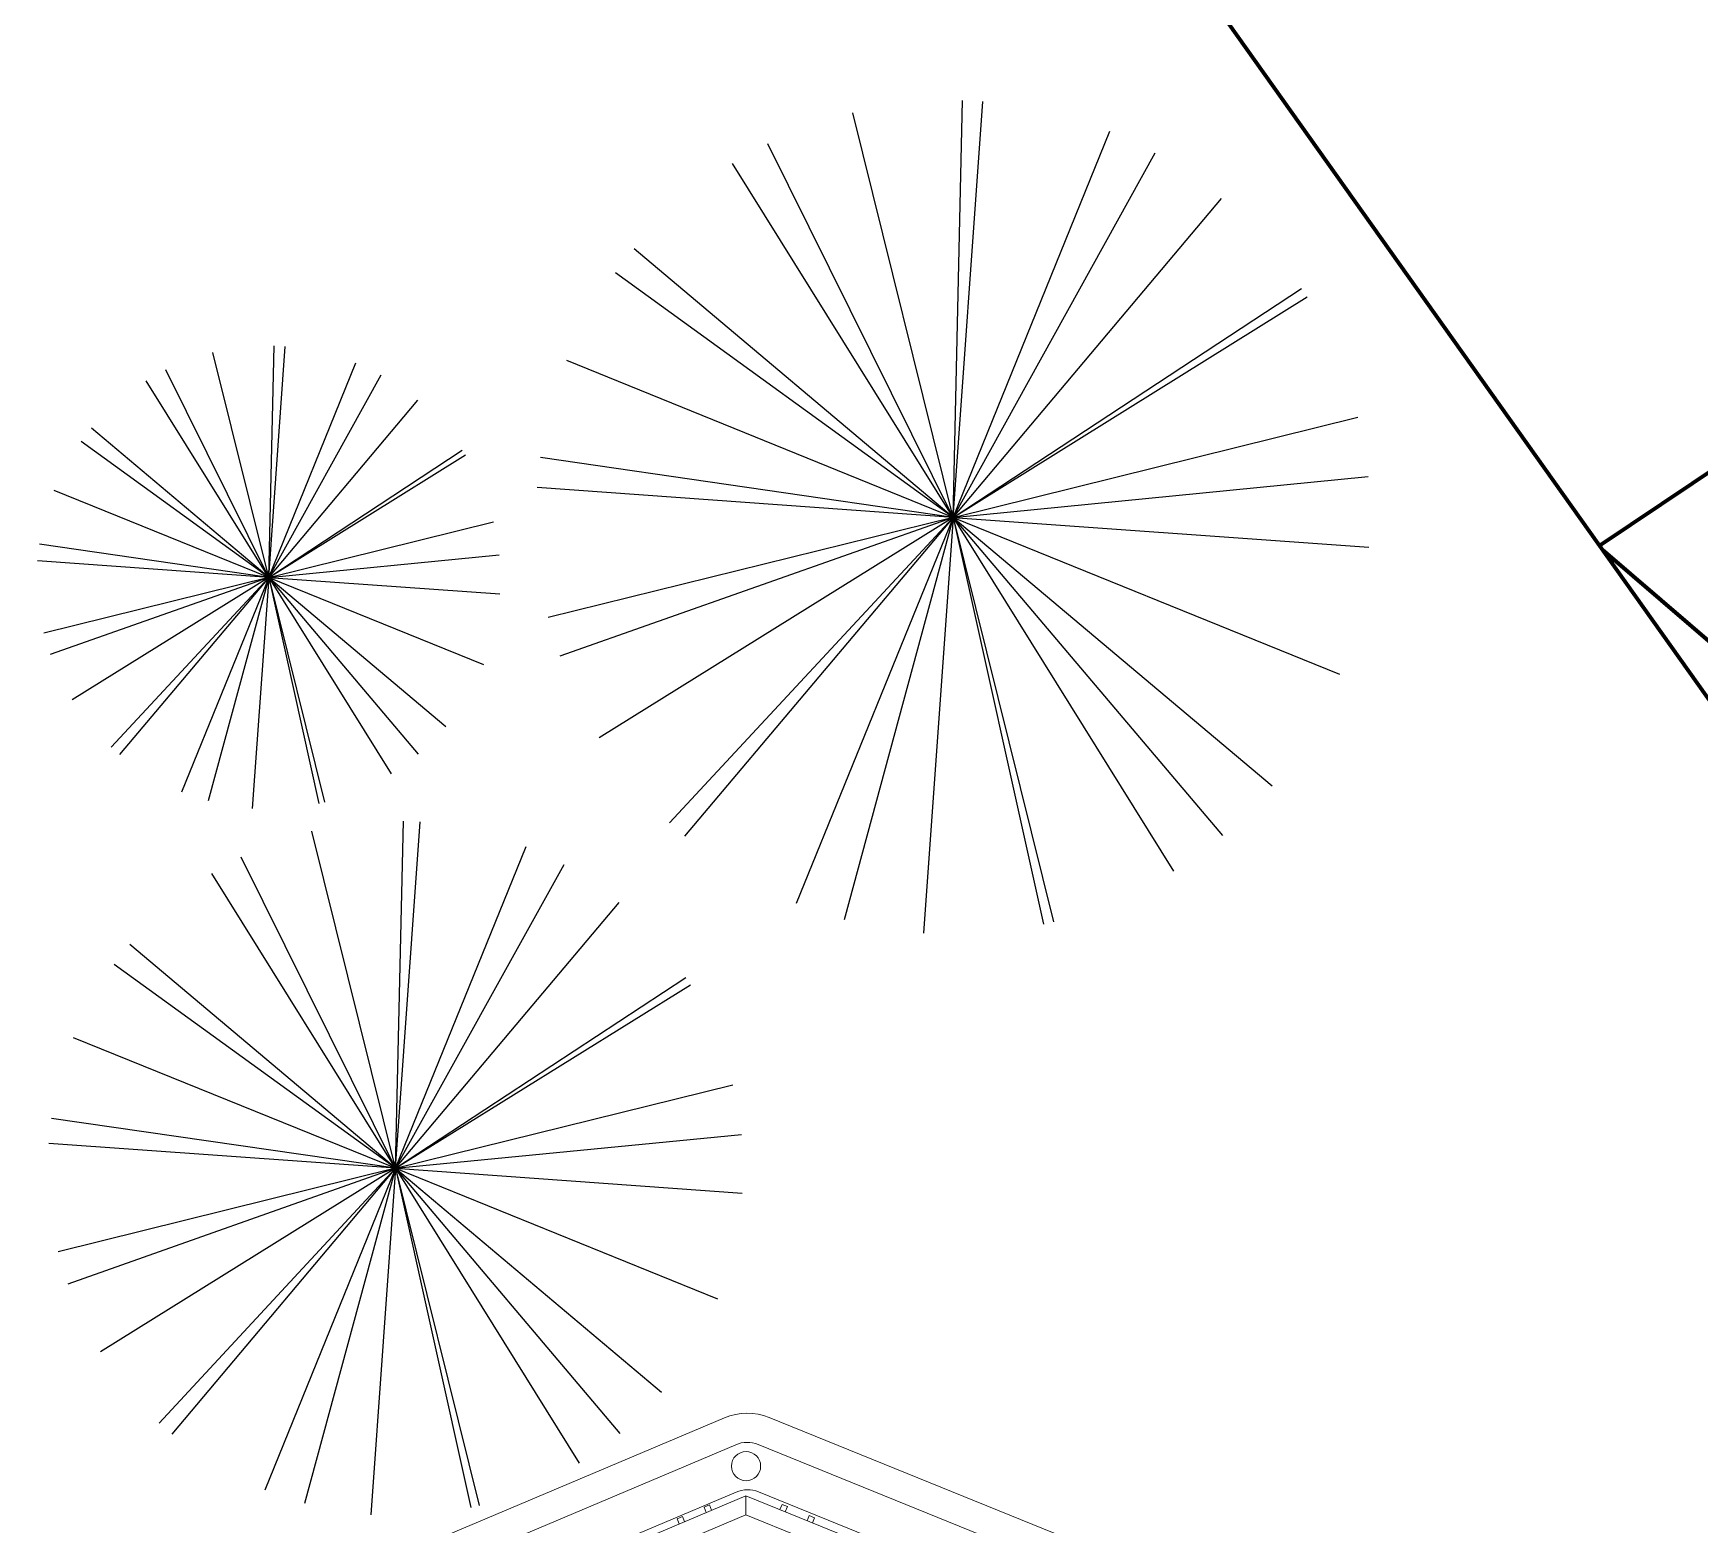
# Model space of a CAD drawing. Header units: millimetres. Extents: x 111 to 1506, y 14 to 566.
# Drawn here: x 276.737 to 279.593, y 99.479 to 102.036 of the extents above; entities that cross this region are included whole.
import ezdxf

# ---------------------------------------------------------------- set-up
doc = ezdxf.new("R2010")
doc.units = ezdxf.units.MM
doc.layers.add('fer', color=8, linetype='Continuous')
doc.layers.add('PLUMA 0.05', color=240, linetype='Continuous', lineweight=5)

# ---------------------------------------------------------------- blocks, each defined once
blk = doc.blocks.new('ala')
at = {"layer": 'PLUMA 0.05', "color": 25}
for p, q in [((1561.0075, 60.9364), (1561.0075, 59.8792)), ((1561.0825, 60.9053), (1561.0825, 59.9103)), ((1561.0969, 59.8925), (1561.0969, 60.4078)), ((1561.127, 59.9049), (1561.127, 60.4078)), ((1561.0969, 60.0161), (1561.0873, 60.0161)), ((1561.0873, 60.0161), (1561.0873, 60.0061)), ((1561.0873, 60.0061), (1561.0969, 60.0061)), ((1561.0969, 59.9658), (1561.0873, 59.9658)), ((1561.0873, 59.9658), (1561.0873, 59.9558)), ((1561.0873, 59.9558), (1561.0969, 59.9558)), ((1561.127, 59.9049), (1561.0969, 59.8925)), ((1561.0969, 59.8925), (1561.4613, 59.5281)), ((1561.127, 59.9049), (1561.4825, 59.5493)), ((1561.8822, 59.09), (1561.0972, 59.8749)), ((1561.8511, 59.015), (1561.0222, 59.8439)), ((1561.1349, 59.8409), (1561.1417, 59.8477)), ((1561.142, 59.8338), (1561.1349, 59.8409)), ((1561.1488, 59.8406), (1561.142, 59.8338)), ((1561.1705, 59.8053), (1561.1773, 59.8121)), ((1561.1775, 59.7983), (1561.1705, 59.8053)), ((1561.1844, 59.8051), (1561.1775, 59.7983))]:
    blk.add_line(p, q, dxfattribs=at)
blk.add_lwpolyline([(1563.8725, 60.9364), (1563.8725, 59.8792, -0.198912), (1563.8432, 59.8085), (1563.0143, 58.9796, -0.198912), (1562.9436, 58.9503), (1561.8865, 58.9503, -0.198912), (1561.8157, 58.9796), (1560.9868, 59.8085, -0.198912), (1560.9575, 59.8792), (1560.9575, 60.9364, -0.198912), (1560.9868, 61.0071), (1561.8157, 61.836, -0.198912), (1561.8865, 61.8653), (1562.9436, 61.8653, -0.198912), (1563.0143, 61.836), (1563.8432, 61.0071, -0.198912)], format="xyb", close=True, dxfattribs=at)
blk.add_circle((1561.0496, 59.874), 0.025, dxfattribs=at)
for centre in [(1561.1325, 59.9103), (1561.0575, 59.8792)]:
    blk.add_arc(centre, 0.05, 180, 225, dxfattribs=at)

msp = doc.modelspace()

# ---------------------------------------------------------------- hatches: boundary and pattern name
at = {"lineweight": 100, "ltscale": 1000}
h = msp.add_hatch(dxfattribs=at)
h.set_pattern_fill('AR-HBONE', color=256, scale=0.046, angle=-22.08523, style=0)
h.set_pattern_definition([(22.914772, (797.12783, 1599.99595), (0.097837146, 0.241122153), [0.552, -0.184]), (112.914772, (797.29731, 1600.0676), (0.097837146, 0.241122153), [0.552, -0.184])])
edge = h.paths.add_edge_path()
edge.add_line((295.08201, 132.30753), (297.74963, 131.63818))
edge.add_line((297.74963, 131.63818), (297.54448, 130.9164))
edge.add_line((297.54448, 130.9164), (248.83294, 99.17733))
edge.add_line((248.83294, 99.17733), (247.06971, 88.40748))
edge.add_line((247.06971, 88.40748), (245.10407, 88.77997))
edge.add_line((245.10407, 88.77997), (247.00179, 100.37129))
edge.add_line((247.00179, 100.37129), (294.89948, 131.58008))
edge.add_line((294.89948, 131.58008), (295.07765, 132.30862))
edge.add_line((295.07765, 132.30862), (297.72701, 131.64385))
h = msp.add_hatch(dxfattribs=at)
h.set_pattern_fill('AR-CONC', color=256, scale=0.43, angle=-112.08523, style=0)
h.set_pattern_definition([(297.91477, (797.1278, 1599.996), (-1.4096564, -2.7564624), [0.3225, -3.5475]), (242.91477, (797.1278, 1599.996), (3.2214265, -0.6632436), [0.258, -2.838]), (348.36622, (797.0104, 1599.7662), (1.81177, -3.419706), [0.274083, -3.014911]), (294.09897, (797.9247, 1599.6726), (-2.384959, -3.984811), [0.48375, -5.32125]), (344.5504, (797.726, 1599.3405), (2.370263, -5.299045), [0.411124, -4.522369]), (239.09894, (797.9247, 1599.6726), (2.370263, -5.299045), [0.387, -4.257]), (268.91477, (797.5638, 1599.355), (-2.5692728, -1.7274413), [0.3225, -3.5475]), (213.91477, (797.5638, 1599.355), (2.495976, -2.1418645), [0.258, -2.838]), (319.36622, (797.3497, 1599.211), (-0.0732965, -3.869306), [0.274083, -3.014911]), (285.41477, (797.1278, 1599.996), (1.306753, -0.5866527), [0, -2.8036, 0, -2.881, 0, -2.84875]), (255.41477, (797.1278, 1599.996), (1.1462153, -1.685858), [0, -1.6426, 0, -2.7391, 0, -1.08575]), (215.41477, (797.4884, 1600.8845), (-0.9529202, -2.0905449), [0, -1.075, 0, -3.354, 0, -4.4505]), (205.41477, (797.65, 1601.283), (-0.5439914, -2.485543), [0, -1.3975, 0, -2.2274, 0, -3.1605])])
h.paths.add_polyline_path([(282.96656, 99.61994), (277.30419, 82.67801), (247.06971, 88.40748), (248.83294, 99.17733), (266.09547, 110.42511), (278.94457, 105.28216)])
h.paths.add_polyline_path([(249.37273, 90.63883), (276.04977, 85.5868), (280.7476, 99.29017), (277.65706, 103.64108), (266.27205, 108.15307), (250.61638, 97.6919)], flags=16)

# ---------------------------------------------------------------- linework, layer by layer
for points in [[(276.58915, 104.0643), (277.65706, 103.64108), (280.7476, 99.29017), (278.4237, 92.33701), (275.98639, 85.89209)], [(276.58915, 104.0643), (277.65706, 103.64108), (280.7476, 99.29017)]]:
    msp.add_lwpolyline(points, dxfattribs=at)
at = {"layer": 'fer', "color": 97}
for p, q in [((278.31344, 101.20597), (278.32985, 101.92034)), ((278.31344, 101.20597), (278.32985, 101.92034)), ((278.31344, 101.20597), (278.36435, 101.91871)), ((278.31344, 101.20597), (278.36435, 101.91871)), ((278.31344, 101.20597), (278.1416, 101.89956)), ((278.31344, 101.20597), (278.1416, 101.89956)), ((278.31344, 101.20597), (278.5821, 101.8681)), ((278.31344, 101.20597), (278.5821, 101.8681)), ((278.31344, 101.20597), (277.99599, 101.84614)), ((278.31344, 101.20597), (277.99599, 101.84614)), ((278.31344, 101.20597), (278.65995, 101.83089)), ((278.31344, 101.20597), (278.65995, 101.83089)), ((278.31344, 101.20597), (277.93568, 101.81251)), ((278.31344, 101.20597), (277.93568, 101.81251)), ((278.31344, 101.20597), (278.77356, 101.75267)), ((278.31344, 101.20597), (278.77356, 101.75267)), ((278.31344, 101.20597), (277.76674, 101.66609)), ((278.31344, 101.20597), (277.76674, 101.66609)), ((278.31344, 101.20597), (277.73485, 101.62528)), ((278.31344, 101.20597), (277.73485, 101.62528)), ((278.31344, 101.20597), (278.91068, 101.59827)), ((278.31344, 101.20597), (278.91068, 101.59827)), ((278.31344, 101.20597), (278.91998, 101.58373)), ((278.31344, 101.20597), (278.91998, 101.58373)), ((277.14067, 101.10303), (277.04521, 101.48836)), ((277.14067, 101.10303), (277.04521, 101.48836)), ((277.14067, 101.10303), (277.14979, 101.4999)), ((277.14067, 101.10303), (277.14979, 101.4999)), ((277.14067, 101.10303), (277.16895, 101.499)), ((277.14067, 101.10303), (277.16895, 101.499)), ((277.14067, 101.10303), (276.96431, 101.45868)), ((277.14067, 101.10303), (276.96431, 101.45868)), ((277.14067, 101.10303), (277.28993, 101.47088)), ((277.14067, 101.10303), (277.28993, 101.47088)), ((278.31344, 101.20597), (277.65131, 101.47463)), ((278.31344, 101.20597), (277.65131, 101.47463)), ((277.14067, 101.10303), (276.93081, 101.44)), ((277.14067, 101.10303), (276.93081, 101.44)), ((277.14067, 101.10303), (277.33318, 101.45021)), ((277.14067, 101.10303), (277.33318, 101.45021)), ((277.14067, 101.10303), (277.39629, 101.40675)), ((277.14067, 101.10303), (277.39629, 101.40675)), ((278.31344, 101.20597), (279.00703, 101.37781)), ((278.31344, 101.20597), (279.00703, 101.37781)), ((277.14067, 101.10303), (276.83695, 101.35866)), ((277.14067, 101.10303), (276.83695, 101.35866)), ((277.14067, 101.10303), (276.81923, 101.33599)), ((277.14067, 101.10303), (276.81923, 101.33599)), ((277.14067, 101.10303), (277.47247, 101.32098)), ((277.14067, 101.10303), (277.47247, 101.32098)), ((277.14067, 101.10303), (277.47764, 101.3129)), ((277.14067, 101.10303), (277.47764, 101.3129)), ((278.31344, 101.20597), (277.60626, 101.30837)), ((278.31344, 101.20597), (277.60626, 101.30837)), ((278.31344, 101.20597), (279.02458, 101.27579)), ((278.31344, 101.20597), (279.02458, 101.27579)), ((277.14067, 101.10303), (276.77282, 101.25229)), ((277.14067, 101.10303), (276.77282, 101.25229)), ((278.31344, 101.20597), (277.6007, 101.25688)), ((278.31344, 101.20597), (277.6007, 101.25688)), ((278.31344, 101.20597), (277.61985, 101.03414)), ((278.31344, 101.20597), (277.61985, 101.03414)), ((278.31344, 101.20597), (277.63968, 100.968)), ((278.31344, 101.20597), (277.63968, 100.968)), ((278.31344, 101.20597), (277.7069, 100.82822)), ((278.31344, 101.20597), (277.7069, 100.82822)), ((278.31344, 101.20597), (277.82744, 100.68214)), ((278.31344, 101.20597), (277.82744, 100.68214)), ((278.31344, 101.20597), (277.85332, 100.65927)), ((278.31344, 101.20597), (277.85332, 100.65927)), ((278.31344, 101.20597), (278.04478, 100.54385)), ((278.31344, 101.20597), (278.04478, 100.54385)), ((278.31344, 101.20597), (278.12655, 100.51629)), ((278.31344, 101.20597), (278.12655, 100.51629)), ((278.31344, 101.20597), (278.26253, 100.49323)), ((278.31344, 101.20597), (278.26253, 100.49323)), ((278.31344, 101.20597), (278.77487, 100.66038)), ((278.31344, 101.20597), (278.46847, 100.50844)), ((278.31344, 101.20597), (278.86014, 100.74585)), ((278.31344, 101.20597), (278.69119, 100.59943)), ((278.31344, 101.20597), (278.48528, 100.51238)), ((278.31344, 101.20597), (279.02618, 101.15507)), ((278.31344, 101.20597), (278.97557, 100.93731)), ((278.31344, 101.20597), (278.77487, 100.66038)), ((278.31344, 101.20597), (278.46847, 100.50844)), ((278.31344, 101.20597), (278.86014, 100.74585)), ((278.31344, 101.20597), (278.69119, 100.59943)), ((278.31344, 101.20597), (278.48528, 100.51238)), ((278.31344, 101.20597), (279.02618, 101.15507)), ((278.31344, 101.20597), (278.97557, 100.93731)), ((277.14067, 101.10303), (277.526, 101.1985)), ((277.14067, 101.10303), (277.526, 101.1985)), ((277.14067, 101.10303), (276.74779, 101.15992)), ((277.14067, 101.10303), (276.74779, 101.15992)), ((277.14067, 101.10303), (276.7447, 101.13131)), ((277.14067, 101.10303), (276.7447, 101.13131)), ((277.14067, 101.10303), (277.53575, 101.14182)), ((277.14067, 101.10303), (277.53575, 101.14182)), ((277.14067, 101.10303), (276.75534, 101.00757)), ((277.14067, 101.10303), (276.75534, 101.00757)), ((277.14067, 101.10303), (276.76636, 100.97083)), ((277.14067, 101.10303), (276.76636, 100.97083)), ((277.14067, 101.10303), (276.8037, 100.89317)), ((277.14067, 101.10303), (276.8037, 100.89317)), ((277.14067, 101.10303), (276.87067, 100.81202)), ((277.14067, 101.10303), (276.87067, 100.81202)), ((277.14067, 101.10303), (276.88505, 100.79931)), ((277.14067, 101.10303), (276.88505, 100.79931)), ((277.14067, 101.10303), (276.99141, 100.73519)), ((277.14067, 101.10303), (276.99141, 100.73519)), ((277.14067, 101.10303), (277.03684, 100.71988)), ((277.14067, 101.10303), (277.03684, 100.71988)), ((277.14067, 101.10303), (277.11239, 100.70707)), ((277.14067, 101.10303), (277.11239, 100.70707)), ((277.14067, 101.10303), (277.39702, 100.79993)), ((277.14067, 101.10303), (277.2268, 100.71551)), ((277.14067, 101.10303), (277.44439, 100.84741)), ((277.14067, 101.10303), (277.35053, 100.76607)), ((277.14067, 101.10303), (277.23613, 100.71771)), ((277.14067, 101.10303), (277.39702, 100.79993)), ((277.14067, 101.10303), (277.2268, 100.71551)), ((277.14067, 101.10303), (277.44439, 100.84741)), ((277.14067, 101.10303), (277.35053, 100.76607)), ((277.14067, 101.10303), (277.23613, 100.71771)), ((277.14067, 101.10303), (277.53664, 101.07475)), ((277.14067, 101.10303), (277.50852, 100.95378)), ((277.14067, 101.10303), (277.53664, 101.07475)), ((277.14067, 101.10303), (277.50852, 100.95378)), ((277.35801, 100.09014), (277.21482, 100.66813)), ((277.35801, 100.09014), (277.21482, 100.66813)), ((277.35801, 100.09014), (277.37169, 100.68544)), ((277.35801, 100.09014), (277.37169, 100.68544)), ((277.35801, 100.09014), (277.40044, 100.68409)), ((277.35801, 100.09014), (277.40044, 100.68409)), ((277.35801, 100.09014), (277.5819, 100.64191)), ((277.35801, 100.09014), (277.5819, 100.64191)), ((277.35801, 100.09014), (277.09347, 100.62361)), ((277.35801, 100.09014), (277.09347, 100.62361)), ((277.35801, 100.09014), (277.64678, 100.6109)), ((277.35801, 100.09014), (277.64678, 100.6109)), ((277.35801, 100.09014), (277.04322, 100.59559)), ((277.35801, 100.09014), (277.04322, 100.59559)), ((277.35801, 100.09014), (277.74145, 100.54572)), ((277.35801, 100.09014), (277.74145, 100.54572)), ((277.35801, 100.09014), (276.90243, 100.47357)), ((277.35801, 100.09014), (276.90243, 100.47357)), ((277.35801, 100.09014), (276.87586, 100.43957)), ((277.35801, 100.09014), (276.87586, 100.43957)), ((277.35801, 100.09014), (277.85571, 100.41706)), ((277.35801, 100.09014), (277.85571, 100.41706)), ((277.35801, 100.09014), (277.86346, 100.40493)), ((277.35801, 100.09014), (277.86346, 100.40493)), ((277.35801, 100.09014), (276.80624, 100.31402)), ((277.35801, 100.09014), (276.80624, 100.31402)), ((277.35801, 100.09014), (277.936, 100.23333)), ((277.35801, 100.09014), (277.936, 100.23333)), ((277.35801, 100.09014), (276.7687, 100.17547)), ((277.35801, 100.09014), (276.7687, 100.17547)), ((277.35801, 100.09014), (277.95063, 100.14832)), ((277.35801, 100.09014), (277.95063, 100.14832)), ((277.35801, 100.09014), (276.76406, 100.13256)), ((277.35801, 100.09014), (276.76406, 100.13256)), ((277.35801, 100.09014), (276.78003, 99.94694)), ((277.35801, 100.09014), (276.78003, 99.94694)), ((277.35801, 100.09014), (276.79654, 99.89183)), ((277.35801, 100.09014), (276.79654, 99.89183)), ((277.35801, 100.09014), (276.85256, 99.77534)), ((277.35801, 100.09014), (276.85256, 99.77534)), ((277.35801, 100.09014), (276.95302, 99.65361)), ((277.35801, 100.09014), (276.95302, 99.65361)), ((277.35801, 100.09014), (276.97458, 99.63456)), ((277.35801, 100.09014), (276.97458, 99.63456)), ((277.35801, 100.09014), (277.13413, 99.53837)), ((277.35801, 100.09014), (277.13413, 99.53837)), ((277.35801, 100.09014), (277.20227, 99.5154)), ((277.35801, 100.09014), (277.20227, 99.5154)), ((277.35801, 100.09014), (277.31559, 99.49619)), ((277.35801, 100.09014), (277.31559, 99.49619)), ((277.35801, 100.09014), (277.74254, 99.63548)), ((277.35801, 100.09014), (277.4872, 99.50886)), ((277.35801, 100.09014), (277.67281, 99.58469)), ((277.35801, 100.09014), (277.50121, 99.51215)), ((277.35801, 100.09014), (277.74254, 99.63548)), ((277.35801, 100.09014), (277.4872, 99.50886)), ((277.35801, 100.09014), (277.67281, 99.58469)), ((277.35801, 100.09014), (277.50121, 99.51215)), ((277.35801, 100.09014), (277.8136, 99.7067)), ((277.35801, 100.09014), (277.95196, 100.04772)), ((277.35801, 100.09014), (277.90979, 99.86625)), ((277.35801, 100.09014), (277.8136, 99.7067)), ((277.35801, 100.09014), (277.95196, 100.04772)), ((277.35801, 100.09014), (277.90979, 99.86625))]:
    msp.add_line(p, q, dxfattribs=at)

# ---------------------------------------------------------------- block references
at = {"color": 251, "lineweight": 100, "rotation": 247.9147716791316}
msp.add_blockref('ala', (809.40972, 1568.59995), dxfattribs=at)

doc.saveas('drawing.dxf')
